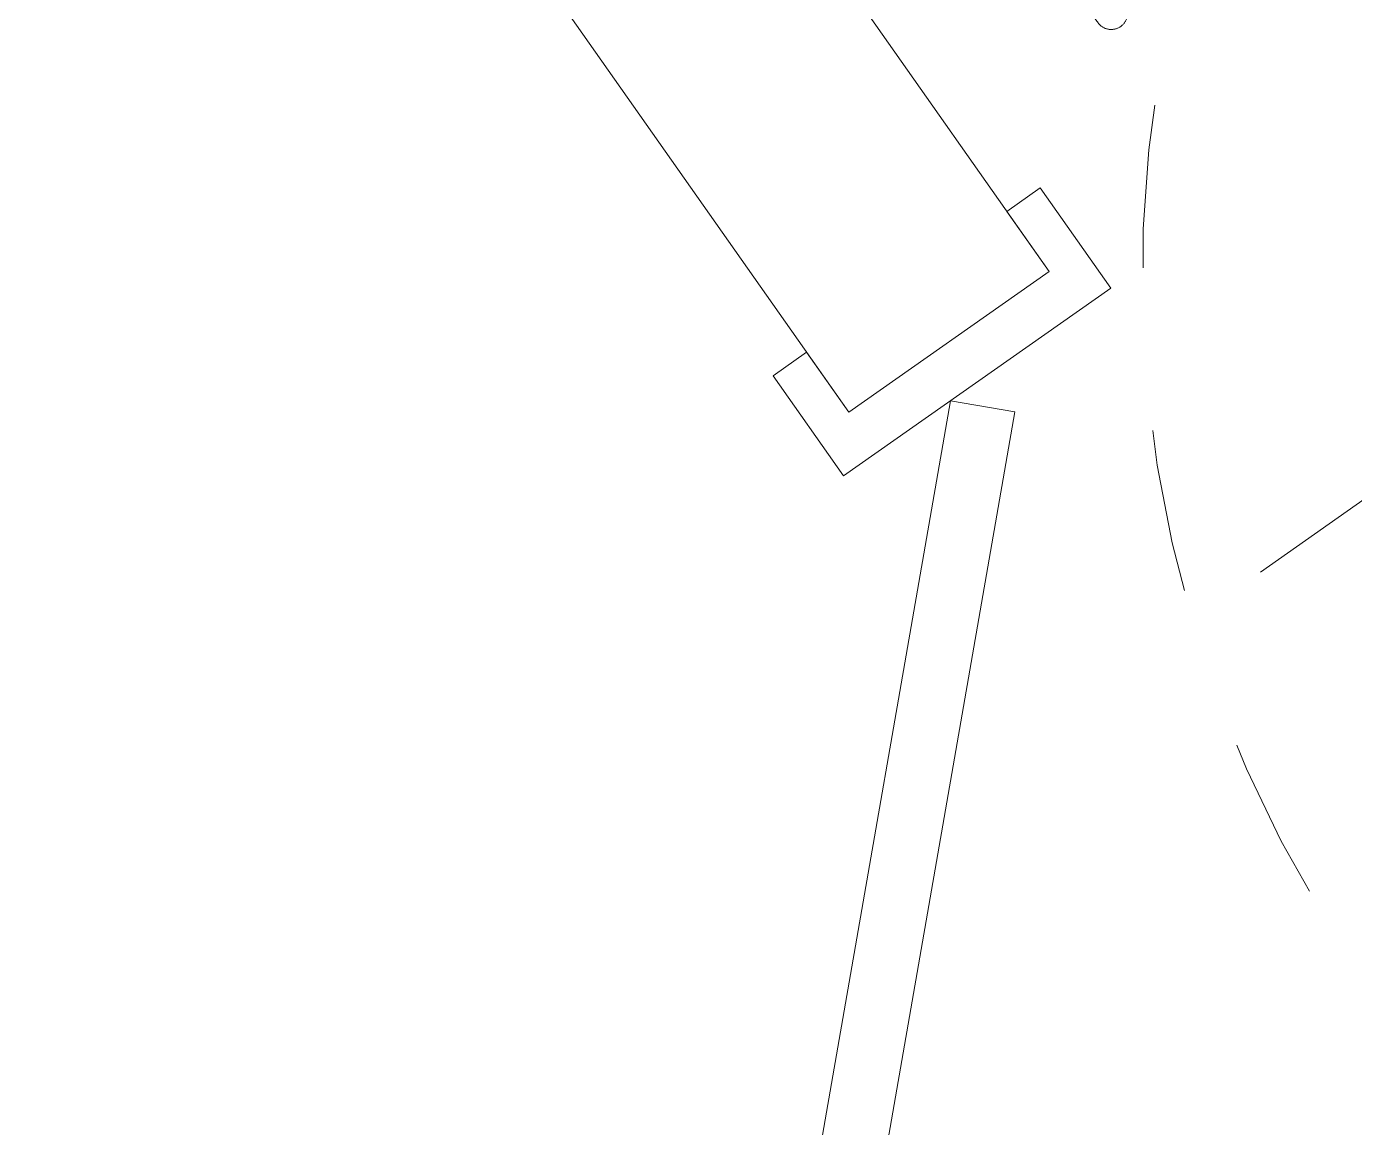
# Model space of a CAD drawing. Extents: x 274235 to 276654, y 142848 to 144425.
# Drawn here: x 276113.206 to 276114.019, y 143070.498 to 143071.172 of the extents above; entities that cross this region are included whole.
import ezdxf

# ---------------------------------------------------------------- set-up
doc = ezdxf.new("R2010")
doc.units = 0
doc.header["$LTSCALE"] = 1.5
doc.linetypes.add('Hidden 1_16_', pattern=[2.3812499999999996, 1.5875, -0.7937499999999998])
doc.layers.get('0').update_dxf_attribs({"linetype": 'CONTINUOUS', "lineweight": 0})
for name, color, linetype, lineweight in [('_ACM-A-DETL', 7, 'CONTINUOUS', 5), ('_ACM-A-DOOR', 1, 'CONTINUOUS', 5), ('_ACM-A-FLOR-SPCL', 1, 'CONTINUOUS', 5), ('_ACM-A-OTHER', 1, 'CONTINUOUS', 5), ('_ACM-A-WALL-FULL', 6, 'CONTINUOUS', 13)]:
    doc.layers.add(name, color=color, linetype=linetype, lineweight=lineweight)
pattern_1 = [(180, (649.6, -37.229), (-1.83697019872103e-15, -15), [])]

# ---------------------------------------------------------------- blocks, each defined once
blk = doc.blocks.new('TRACK_curtain2 - FIRT-034-2847271-F5_Working')
at = {"layer": '_ACM-A-OTHER'}
blk.add_line((0, -1200.000000144636), (574.999999525609, -1200.000000144636), dxfattribs=at)
blk = doc.blocks.new('FP_158-F5_Working')
at = {"layer": '_ACM-A-FLOR-SPCL', "flags": 128}
for points in [[(-78.88903392966513, -27.22886427320891), (-70.56537791826486, -27.22886427324356), (-62.65245384603531, -27.22886427320891), (-55.16292070353611, -27.22886427320891), (-48.10876014596234, -27.22886427324356), (-41.50125732553006, -27.22886427320891), (-35.35098283729185, -27.22886427320891), (-29.66777580839062, -27.22886427324356), (-24.46072815757234, -27.22886427320891), (-19.7381700504613, -27.22886427320891), (-15.50765657249776, -27.22886427324356), (-11.77595564296262, -27.22886427320891), (-8.549037186999158, -27.22886427320891), (-5.832063586145705, -27.22886427324356)], [(-3.629381418190496, -27.22886427320891), (-1.944514504922154, -27.22886427320891), (-0.7801582739437436, -27.22886427324356), (-0.1381754468864529, -27.22886427324356), (-3.465174813754857e-10, -27.22886427324356)], [(-3.465174813754857e-10, -27.22886427324356), (0.399893341607276, -27.23686320661909), (0.7991469393831722, -27.26084721020161), (1.197122072554521, -27.30077791469948), (1.593182065840847, -27.35659143947641), (1.986693307592032, -27.42819849480875), (2.377026263975677, -27.51548452468533), (2.763556485402478, -27.61830989011523), (3.145665605882641, -27.73651009238902), (3.522742332541202, -27.86989603646662), (3.894183422797323, -28.01825433320992), (4.259394650316426, -28.18134764104898), (4.617791755161124, -28.35891504541869), (4.968801378140961, -28.55067247645093), (5.311861978945126, -28.75631316308572), (5.646424733622735, -28.97550812412119), (5.971954413351159, -29.2079066944003), (6.287930239918388, -29.45313708571875), (6.593846719444082, -29.71080698183014), (6.88921445087417, -29.98050416581582), (7.173560908694526, -30.26179717971563), (7.446431199447943, -30.5542360147907), (7.707388788727804, -30.85735283124022), (7.956016200034537, -31.17066270678324), (8.19191568272272, -31.49366441251123), (8.414709847791347, -31.8258412145563), (8.624042272210318, -32.16666170088192), (8.819578068595183, -32.51558063149823), (9.001004421477592, -32.87203981047323), (9.168031087399322, -33.23546897918559), (9.320390859384316, -33.60528672842793), (9.457839994264033, -33.98090142884094), (9.580158602578923, -34.36171217694073), (9.687151000917401, -34.74710975673952), (9.7786460240588, -35.13647761432603), (9.854497299553804, -35.52919284426216), (9.914583481623778, -35.92462718582074), (9.958808445141221, -36.3221480286139), (9.987101439483558, -36.72111942390438), (9.999417202052246, -37.12090310260455), (9.995736030140506, -37.52085949622087), (9.97606381288224, -37.92034875980817), (9.940432021688139, -38.31873179565155), (9.888897659792747, -38.71537127594348), (9.821543171051053, -39.10963266216886), (9.738476308469762, -39.50088522019342), (9.63982996122577, -39.88850302935716), (9.525761942458848, -40.27186598384069), (9.396454736591114, -40.65036078474468), (9.252115207628595, -41.02338192108091), (9.092974267959836, -41.39033263870442), (8.919286509245467, -41.75062589465733), (8.731329794775048, -42.10368529657772), (8.529404815231647, -42.44894602478262), (8.313834607517675, -42.78585573570845), (8.084964037889405, -43.1138754457731), (7.843159250578356, -43.43248039333821), (7.588807081483719, -43.74116087849425), (7.322314439985167, -44.03942307831221), (7.044107657489985, -44.32678983686883), (6.754631805209465, -44.60280142865923), (6.454349983035718, -44.86701629401096), (6.143742577786361, -45.11901174552923), (5.823306494905956, -45.35838464425643), (5.493554363970725, -45.58475204450652), (5.155013717927249, -45.79775180692377), (4.808226149599614, -45.99704317713231), (4.453746445118486, -46.18230733160508), (4.092141696420549, -46.35324788714852), (3.723990393927124, -46.50959137535428), (3.349881501273194, -46.65108767990432), (2.970413512779851, -46.77751043700646), (2.586193496303713, -46.88865739719331), (2.197836121948421, -46.98435074907356), (1.805962678648029, -47.06443740354562), (1.411200080285562, -47.12878923927055), (1.014179862871424, -47.17730330684026), (0.615537174029123, -47.2099019942395), (0.2159097570060112, -47.22653315034477), (-2.772139851003885e-10, -47.22886427323902)], [(-12.74683039098982, -47.22886427320437), (-16.61560658286308, -47.22886427320437), (-20.98142283925972, -47.22886427320437), (-25.83729478570476, -47.22886427327366), (-31.17545406287154, -47.22886427323902), (-36.98736075463912, -47.22886427323902), (-43.26371705009842, -47.22886427323902), (-49.99448211809231, -47.22886427320437), (-57.16888817024137, -47.22886427320437), (-64.77545768743676, -47.22886427320437), (-72.8020217811778, -47.22886427323902), (-78.88903392966513, -47.22886427323902)], [(-0.2618107456046346, -47.22886427323902), (-1.046824140293575, -47.22886427320437), (-2.353784330420968, -47.22886427323902)]]:
    blk.add_lwpolyline(points, dxfattribs=at)
blk = doc.blocks.new('FP_159-F5_Working')
at = {"layer": '_ACM-A-FLOR-SPCL'}
for p, q in [((-189.939910031525, -27.22886427320891), (-189.7373552991501, -27.22886427320891)), ((-189.7373552991501, -47.22886427323902), (-189.939910031525, -47.22886427323902))]:
    blk.add_line(p, q, dxfattribs=at)
at = {"layer": '_ACM-A-FLOR-SPCL', "flags": 128}
for points in [[(-189.939910031525, -47.22886427323902), (-190.3398033734095, -47.22086533986349), (-190.7390569711854, -47.19688133628097), (-191.137032104426, -47.15695063181774), (-191.5330920975737, -47.10113710697151), (-191.9266033394635, -47.02953005163918), (-192.3169362957779, -46.9422440217626), (-192.7034665171354, -46.83941865633269), (-193.0855756376848, -46.72121845405891), (-193.4626523642741, -46.58783250998131), (-193.8340934545995, -46.43947421323801), (-194.1993046821879, -46.2763809054336), (-194.557701786894, -46.09881350102923), (-194.9087114099432, -45.907056069997), (-195.2517720107473, -45.7014153833622), (-195.5863347654942, -45.48222042232674), (-195.911864445084, -45.24982185208228), (-196.2278402716513, -45.00459146076383), (-196.533756751177, -44.74692156461779), (-196.8291244826071, -44.47722438066676), (-197.1134709404967, -44.19593136669764), (-197.3863412311808, -43.90349253165723), (-197.6472988204607, -43.60037571524236), (-197.8959262318367, -43.28706583963003), (-198.1318257144556, -42.9640641339367), (-198.3546198795935, -42.63188733196093), (-198.5639523039432, -42.291066845566), (-198.7594881003281, -41.94214791494969), (-198.9409144532798, -41.58568873597469), (-199.1079411191322, -41.22225956726233), (-199.2603008911172, -40.85244181798534), (-199.3977500259969, -40.47682711760699), (-199.5200686344504, -40.09601636954185), (-199.6270610326503, -39.71061878977771), (-199.718556055861, -39.32125093212189), (-199.7944073314253, -38.92853570222042), (-199.854493513426, -38.53310136062719), (-199.8987184768741, -38.13558051783402), (-199.9270114712164, -37.73660912254354), (-199.9393272337851, -37.33682544380872), (-199.9356460619427, -36.93686905022705), (-199.9159738446844, -36.53737978667441), (-199.8803420534903, -36.13899675083103), (-199.8288076915949, -35.74235727050446), (-199.7614532029225, -35.34809588427907), (-199.6783863402719, -34.95684332628917), (-199.5797399930279, -34.56922551716007), (-199.465671974261, -34.18586256260723), (-199.3363647683933, -33.8073677617379), (-199.1920252394308, -33.43434662536702), (-199.032884299762, -33.06739590777816), (-198.8591965410477, -32.70710265182525), (-198.6712398266465, -32.35404324990486), (-198.4693148470338, -32.00878252166531), (-198.2537446392506, -31.67187281073948), (-198.0248740697609, -31.34385310067482), (-197.7830692823112, -31.02524815307507), (-197.5287171133552, -30.71656766798833), (-197.2622244717873, -30.41830546813571), (-196.9840176892229, -30.1309387096484), (-196.6945418370117, -29.85492711782335), (-196.3942600148379, -29.59071225243697), (-196.0836526095885, -29.3387168009187), (-195.7632165267081, -29.09934390222616), (-195.4334643957729, -28.87297650194141), (-195.0949237497294, -28.65997673955881), (-194.7481361814018, -28.46068536931562), (-194.3936564769207, -28.27542121484285), (-194.032051728292, -28.10448065929941), (-193.6639004257986, -27.94813717116294), (-193.2897915330754, -27.8066408665436), (-192.910323544582, -27.68021810944147), (-192.5261035281752, -27.56907114925461), (-192.1377461537506, -27.47337779740901), (-191.7458727104502, -27.39329114290231), (-191.3511101120878, -27.32893930721202), (-190.9540898946736, -27.28042523964232), (-190.5554472059006, -27.24782655227773), (-190.1558197888082, -27.23119539610316), (-189.939910031525, -27.22886427320891)], [(-78.88903392966513, -27.22886427320891), (-90.60611609418356, -27.22886427320891), (-101.7450172441564, -27.22886427324356), (-112.2879175135893, -27.22886427320891), (-122.2179505112868, -27.22886427320891), (-131.5192303027134, -27.22886427324356), (-140.1768768242089, -27.22886427324356), (-148.1770396884629, -27.22886427324356), (-155.5069203413963, -27.22886427324356), (-162.1547925375331, -27.22886427324356), (-168.1100210994173, -27.22886427324356), (-173.3630789320368, -27.22886427320891), (-177.9055622631479, -27.22886427320891), (-181.7302040885685, -27.22886427324356), (-184.8308857972168, -27.22886427324356), (-187.2026469598832, -27.22886427324356), (-188.8416932645498, -27.22886427324356), (-189.7454025868225, -27.22886427317426), (-189.939910031525, -27.22886427320891)], [(-189.939910031525, -47.22886427323902), (-189.5713630840342, -47.22886427323902), (-188.4663118381459, -47.22886427323902), (-186.6265241400442, -47.22886427327366), (-184.054943257585, -47.22886427320437), (-180.7556831716078, -47.22886427327366), (-176.734021994391, -47.22886427320437), (-171.9963935261296, -47.22886427323902), (-166.5503769614255, -47.22886427323902), (-160.4046847653341, -47.22886427323902), (-153.5691487340742, -47.22886427323902), (-146.0547042674321, -47.22886427323902), (-137.8733728732319, -47.22886427320437), (-129.0382429365856, -47.22886427320437), (-119.5634487807431, -47.22886427323902), (-109.4641480550932, -47.22886427323902), (-98.75649748642554, -47.22886427320437), (-87.45762703149795, -47.22886427323902), (-78.88903392966513, -47.22886427323902)]]:
    blk.add_lwpolyline(points, dxfattribs=at)
blk = doc.blocks.new('FP_160-F5_Working')
at = {"layer": '_ACM-A-FLOR-SPCL', "flags": 128}
for points in [[(-189.7373552991501, -27.22886427320891), (-189.4497016531224, -27.22886427320891), (-188.930800165582, -27.22886427324356), (-188.1814809682915, -27.22886427324356), (-187.2029428120734, -27.22886427320891)], [(-119.2410602997943, -27.22886427320891), (-114.5148580730542, -27.22886427320891), (-109.3772221582362, -27.22886427324356), (-104.1364372878706, -27.22886427324356), (-98.8008875998281, -27.22886427324356), (-93.3791088355254, -27.22886427327822), (-87.8797746841572, -27.22886427320891), (-82.31168290751212, -27.22886427320891), (-76.68374126450199, -27.22886427320891), (-71.00495326111559, -27.22886427320891), (-65.28440374686507, -27.22886427324356), (-59.53124438066462, -27.22886427320891), (-53.75467899012038, -27.22886427324356), (-47.96394884765614, -27.22886427324356)], [(8.692186300063076, -27.22886427324356), (14.03289584048216, -27.22886427324356), (19.27932447377807, -27.22886427324356), (24.42307903315159, -27.22886427320891), (29.45593060857446, -27.22886427324356), (34.36982771133498, -27.22886427324356), (39.15690915416217, -27.22886427324356), (43.80951662793905, -27.22886427324356), (48.3202069533134, -27.22886427320891), (52.6817639878007, -27.22886427327822), (56.88721017077642, -27.22886427324356), (60.92981768535847, -27.22886427320891), (64.80311922186392, -27.22886427320891), (68.5009183241973, -27.22886427324356), (72.01729930253751, -27.22886427324356), (75.34663669749261, -27.22886427327822), (78.48360427943608, -27.22886427320891), (81.42318356923298, -27.22886427324356), (84.16067186739656, -27.22886427324356), (86.69168977663631, -27.22886427324356), (89.01218820788691, -27.22886427320891), (91.11845485886843, -27.22886427320891)], [(108.1919156827693, -31.49366441251123), (108.4147098478379, -31.82584121448699), (108.6240422721876, -32.16666170091658), (108.8195780685725, -32.51558063149823), (109.0010044214549, -32.87203981043859), (109.1680310874459, -33.23546897918559), (109.3203908594309, -33.60528672846258), (109.457839994172, -33.98090142884094), (109.5801586026255, -34.36171217690607)], [(109.914583481601, -35.92462718582074), (109.9588084450492, -36.3221480286139), (109.9871014394608, -36.72111942390438), (109.9994172020295, -37.1209031026392), (109.9957360301178, -37.52085949625553), (109.9760638129288, -37.92034875980817), (109.9404320217347, -38.3187317956169), (109.8888976597007, -38.71537127590882)], [(-187.4185030556078, -47.22886427320437), (-188.3509645555665, -47.22886427323902), (-189.0539359592121, -47.22886427323902), (-189.5262926619393, -47.22886427327366), (-189.7373552991501, -47.22886427323902)], [(-45.20144985959069, -47.22886427320437), (-49.13155475866206, -47.22886427320437), (-54.92017530186804, -47.22886427320437), (-60.69276654780133, -47.22886427323902), (-66.44009358166367, -47.22886427323902), (-72.15296190631726, -47.22886427320437), (-77.82223215125869, -47.22886427323902), (-83.43883469316188, -47.22886427323902), (-88.99378416643613, -47.22886427323902), (-94.47819383670195, -47.22886427320437), (-99.88328981854193, -47.22886427323902), (-105.2004251113993, -47.22886427323902), (-110.4210934330407, -47.22886427323902), (-115.5369428277832, -47.22886427320437), (-119.2410602997943, -47.22886427323902)], [(98.14922660992833, -47.22886427320437), (97.11163659326431, -47.22886427323902), (95.84685740667793, -47.22886427323902), (94.35691242700723, -47.22886427327366), (92.6441852485561, -47.22886427323902), (90.7114158693228, -47.22886427323902), (88.56169630803906, -47.22886427320437), (86.1984656573557, -47.22886427323902), (83.62550458225397, -47.22886427323902), (80.84692927165216, -47.22886427323902), (77.86718485325673, -47.22886427323902), (74.69103828239986, -47.22886427320437), (71.32357071609059, -47.22886427320437), (67.77016938419983, -47.22886427323902), (64.03651897066975, -47.22886427327366), (60.12859251992468, -47.22886427320437), (56.05264188040419, -47.22886427320437), (51.81518770365274, -47.22886427327366), (47.42300901254949, -47.22886427323902), (42.88313235614278, -47.22886427323902), (38.20282056827655, -47.22886427320437), (33.38956114976008, -47.22886427320437), (28.45105428856568, -47.22886427323902), (23.39520054244895, -47.22886427323902), (18.2300881987534, -47.22886427323902), (12.96398033544774, -47.22886427320437)], [(108.5294048152782, -42.44894602478262), (108.3138346075642, -42.7858557357431), (108.084964037936, -43.1138754457731), (107.8431592505556, -43.43248039337286)]]:
    blk.add_lwpolyline(points, dxfattribs=at)
blk = doc.blocks.new('FP_161-F5_Working')
at = {"layer": '_ACM-A-FLOR-SPCL'}
blk.add_line((109.9999999997324, 12.77113572674734), (109.9999999997324, 76.86608266886961), dxfattribs=at)
blk = doc.blocks.new('FP_162-F5_Working')
at = {"layer": '_ACM-A-FLOR-SPCL'}
blk.add_line((89.99999999973697, 76.86608266876566), (89.99999999966768, 12.77113572674734), dxfattribs=at)
blk = doc.blocks.new('FP_163-F5_Working')
at = {"layer": '_ACM-A-FLOR-SPCL', "flags": 128}
blk.add_lwpolyline([(109.9999999997324, -37.22886427324129), (109.9999999997324, -37.18886960625969), (109.9999999997324, -37.0689495883471), (109.9999999997324, -36.86929606592703), (109.9999999996631, -36.59022844204237), (109.9999999997324, -36.2321931653114), (109.9999999996631, -35.79576301582456), (109.9999999997324, -35.28163618874432), (109.9999999997324, -34.69063517737541), (109.9999999996631, -34.02370545716067), (109.9999999996631, -33.28191397340952), (109.9999999997324, -32.46644743417956), (109.9999999997324, -31.57861041222705), (109.9999999996631, -30.61982325713516), (109.9999999997324, -29.59161982389187), (109.9999999997324, -28.49564501871455), (109.9999999997324, -27.3336521674576), (109.9999999997324, -26.10750021076137), (109.9999999997324, -24.81915073027376), (109.9999999997324, -23.47066481027605), (109.9999999997324, -22.06419974060373), (109.9999999997324, -20.60200556529771), (109.9999999997324, -19.08642148315403), (109.9999999997324, -17.51987210540429), (109.9999999997324, -15.90486357686832), (109.9999999997324, -14.24397956664298), (109.9999999997324, -12.53987713487622), (109.9999999997324, -10.79528248189863), (109.9999999997324, -9.012986587092929), (109.9999999997324, -7.195840743531154), (109.9999999997324, -5.3467519970769), (109.9999999997324, -3.468678495185122), (109.9999999997324, -1.564624754824763), (109.9999999997324, 0.3623631441691941), (109.9999999997324, 2.309202432205712), (109.9999999997324, 4.272778581782404), (109.9999999997324, 6.249950289852495), (109.9999999996631, 8.237554503506454), (109.9999999997324, 10.23241148006282), (109.9999999996631, 12.23132987387553), (109.9999999997324, 12.77113572674734)], dxfattribs=at)
blk = doc.blocks.new('FP_164-F5_Working')
at = {"layer": '_ACM-A-FLOR-SPCL', "flags": 128}
blk.add_lwpolyline([(89.99999999966768, 12.77113572674734), (89.99999999966768, 10.77166901742885), (89.99999999966768, 8.775401028306806), (89.99999999966768, 6.785525362346107), (89.99999999966768, 4.805225396053084), (89.99999999966768, 2.837669187019947), (89.99999999966768, 0.8860044053789352), (89.99999999966768, -1.046646701408554), (89.99999999966768, -2.957192304017281), (89.99999999966768, -4.842575936998219), (89.99999999966768, -6.699781388659995), (89.99999999966768, -8.525837526532724), (89.99999999966768, -10.31782305030574), (89.99999999966768, -12.07287116537818), (89.99999999966768, -13.78817416929505), (89.99999999966768, -15.46098794299496), (89.99999999966768, -17.08863634135987), (89.99999999966768, -18.66851547416136), (89.99999999966768, -20.19809787182448), (89.99999999966768, -21.67493652876701), (89.99999999966768, -23.09666881821531), (89.99999999966768, -24.46102027177449), (89.99999999973697, -25.76580821817379), (89.99999999966768, -27.00894527505397), (89.99999999973697, -28.18844268825233), (89.99999999966768, -29.30241351363011), (89.99999999966768, -30.34907563537845), (89.99999999966768, -31.32675461747604), (89.99999999966768, -32.23388638206134), (89.99999999966768, -33.0690197118086), (89.99999999973697, -33.83081857156031), (89.99999999966768, -34.51806424571632), (89.99999999966768, -35.12965728767195), (89.99999999966768, -35.66461927915643), (89.99999999966768, -36.12209439500202), (89.99999999966768, -36.50135077265031), (89.99999999966768, -36.80178168282691), (89.99999999973697, -37.02290650006762), (89.99999999973697, -37.16437147198722), (89.99999999966768, -37.2259502847267)], dxfattribs=at)
blk = doc.blocks.new('SHOWER_hand_held - HYTP-020-V157-F5_Working')
at = {"layer": '_ACM-A-FLOR-SPCL'}
h = blk.add_hatch(dxfattribs=at)
h.set_pattern_fill('FP_67', color=256, style=0, pattern_type=2)
h.set_pattern_definition(pattern_1)
h.paths.add_polyline_path([(99.99999999976936, -42.66163622397135), (109.096697983394, -36.74017736640081), (109.6592582625885, -34.64067382223075), (107.7341559404446, -34.9274802831922), (106.3988109345944, -38.89166153271763), (101.2862866579826, -41.90379727597156)])
h.paths.add_polyline_path([(91.33974596187855, -32.22886427325975), (90.57039380565239, -38.60591673537683), (92.26921521089407, -36.93011642307447), (91.99673667776624, -31.72473756610662)])
h.paths.add_polyline_path([(92.19653060986676, -42.53175826240295), (93.75155551084954, -44.64067382222847), (103.6020591962226, -46.26369542042458), (107.2972721852288, -43.455725869653), (105.1052240253717, -43.48565292733419), (97.19809630532272, -44.29993208508449), (93.25315372535242, -42.90529995857587)])
h = blk.add_hatch(dxfattribs=at)
h.set_pattern_fill('FP_67', color=256, style=0, pattern_type=2)
h.set_pattern_definition(pattern_1)
h.paths.add_polyline_path([(4.277007507252529, -38.04454995352235), (7.725872080805676, -39.32619986419341), (5.969668596231531, -36.48862849185089), (5.406226135368525, -37.00655391879091)])
for p, q in [((-10.00000000024029, 84.86608266890244), (-10.00000000024029, 29.39065137165453)), ((-10.00000000024029, 84.86608266890244), (-10.00000000024029, 29.39065137165453)), ((-1.609866158038909e-12, 84.86608267014233), (-10.00000000000154, 84.86608267014233)), ((9.999999999999016, 84.86608267014233), (-1.037978149715224e-12, 84.86608267014233)), ((9.99999999968586, 29.39065137161988), (9.99999999968586, 84.86608266886779)), ((9.99999999968586, 29.39065137161988), (9.99999999968586, 84.86608266886779)), ((75.42822889637046, 84.86608266886779), (75.42822889637046, 76.86608266886961)), ((125.4282288966806, 84.86608267014087), (75.42822889668064, 84.86608267014087)), ((78.77759380206967, 84.86608267014087), (75.42822889668064, 84.86608267014087)), ((125.4282288966806, 84.86608267014087), (122.0788639912916, 84.86608267014087)), ((125.4282288963937, 76.86608266890426), (125.4282288963937, 84.86608266890244)), ((75.42822889668064, 76.86608267014164), (78.77759380206962, 76.86608267014164)), ((75.42822889668064, 76.86608267014164), (125.4282288966806, 76.86608267014164)), ((122.0788639912915, 76.86608267014164), (125.4282288966806, 76.86608267014164)), ((-5.000000000293404, -5.133917331111753), (-5.000000000293404, -25.13391733114186)), ((-3.055862611035861, -5.133917329850618), (-5.000000000001537, -5.133917329850618)), ((4.999999999999016, -5.133917329850618), (3.055862611035687, -5.133917329850618)), ((4.999999999738975, -25.13391733110721), (4.999999999738975, -5.133917331146404)), ((-5.000000000001537, -25.13391732985061), (-3.932380633063414, -25.13391732985061)), ((4.877400196281492, -25.13391732985061), (4.999999999999016, -25.13391732985061)), ((-12.50000000028304, -46.68058651918263), (-12.50000000021373, -124.5822619451087)), ((12.4999999996593, -124.5822619450741), (12.4999999996593, -46.68057913091015)), ((-40.22770907531704, -165.8017213203706), (-40.04487188510284, -167.9625513297707)), ((40.04487188447911, -167.9625513297707), (40.22770907476261, -165.801721320336))]:
    blk.add_line(p, q, dxfattribs=at)
at = {"layer": '_ACM-A-FLOR-SPCL', "flags": 128}
for points in [[(-1.037175010359359e-12, 34.44641011614989), (-3.336873317635139, 33.94496835978639), (-6.506421873554672, 32.46578747419834), (-9.349711268282487, 30.08303976551058), (-11.72416709902437, 26.91620615332467), (-13.51072423556281, 23.12408489850119), (-14.61979724305887, 18.89682879527632), (-14.99577256983112, 14.44641011615005)], [(14.99577256983112, 14.44641011614981), (14.70729547511182, 18.35047901391941), (13.85379494359067, 22.10166405494384), (12.46811815933033, 25.55863519468043), (10.60370040757712, 28.58842846009806), (8.331989786050205, 31.07510282380262), (5.739917289977832, 32.92329157638483), (2.926678998682303, 34.06181086909724), (-1.037175010359359e-12, 34.44641011614989)], [(-14.99577256983112, 14.4464101161499), (-14.61979724305894, 9.995991437023644), (-13.51072423556294, 5.768735333798768), (-11.72416709902455, 1.976614078975255), (-9.349711268282725, -1.190219533210675), (-6.506421873554944, -3.572967241898469), (-3.336873317635415, -5.052148127486568), (-1.297239060834364e-13, -5.553589883850104), (3.336873317635175, -5.052148127486589), (6.506421873554709, -3.57296724189852), (9.349711268282524, -1.190219533210747), (11.72416709902439, 1.976614078975168), (13.51072423556283, 5.768735333798666), (14.61979724305888, 9.995991437023525), (14.99577256983112, 14.44641011614981)], [(6.506421873554712, -3.572967241898518), (3.336873317635175, -5.052148127486589), (-1.297239060834364e-13, -5.553589883850104), (-3.336873317635415, -5.052148127486568), (-6.506421873554951, -3.572967241898466)], [(-12.50000000035234, -37.22886775009374), (-12.50000000021373, -37.31327825451499), (-12.50000000035234, -37.46189621333597), (-12.50000000028304, -37.67448386961623), (-12.50000000028304, -37.95070112829872), (-12.50000000035234, -38.29010610079659), (-12.50000000035234, -38.69215581157705), (-12.50000000028304, -39.15620706674208), (-12.50000000035234, -39.68151748342789), (-12.50000000035234, -40.26724667693916), (-12.50000000028304, -40.9124576055141), (-12.50000000035234, -41.61611806935908), (-12.50000000028304, -42.37710236180438), (-12.50000000035234, -43.19419307032886), (-12.50000000028304, -44.06608302405748), (-12.50000000035234, -44.99137738509826), (-12.50000000028304, -45.96859587987228), (-12.50000000028304, -46.68033243721457)], [(12.49999999972861, -46.68034842740235), (12.4999999996593, -45.66782228608372), (12.4999999996593, -44.70613811102248), (12.49999999972861, -43.79683439153141), (12.4999999996593, -42.94136581984822), (12.4999999996593, -42.14110096305785), (12.49999999972861, -41.39732007410694), (12.4999999996593, -40.71121304402404), (12.4999999996593, -40.08387749745962), (12.49999999972861, -39.51631703757494), (12.4999999996593, -39.0094396400029), (12.4999999996593, -38.56405620045462), (12.4999999996593, -38.18087923746198), (12.4999999996593, -37.86052175233508), (12.49999999972861, -37.603496248795), (12.49999999972861, -37.41021391280156), (12.4999999996593, -37.28098395479383), (12.4999999996593, -37.22886744221296)], [(-12.48128917145132, -124.5295992217346), (-14.00226421282568, -125.0502204457), (-15.50130292539998, -125.6303348715122), (-16.97603578583639, -126.2690713685691), (-18.42412532172366, -126.9654681283608), (-19.84326951320054, -127.7184733892809), (-21.23120523193393, -128.5269462659467), (-22.58571171592684, -129.3896576931124), (-23.90461407960192, -130.3052914937403), (-25.18578685472494, -131.2724455820057), (-26.42715755842601, -132.2896333098633), (-27.62671028249697, -133.3552849695821), (-28.78248929550992, -134.4677494610141), (-29.89260264930181, -135.6252961338542), (-30.95522578005348, -136.8261168153574), (-31.96860509003291, -138.0683280310643), (-32.93106149773612, -139.3499734266819), (-33.84099394048589, -140.6690263982548), (-34.69688281271683, -142.0233929349602), (-35.49729332359112, -143.4109146788571), (-36.24087875239166, -144.8293722023181), (-36.92638358499044, -146.2764885038361), (-37.5526465091456, -147.749932718326), (-38.11860324929167, -149.247324037727), (-38.62328921899225, -150.7662358340063), (-39.06584197296706, -152.3041999748615), (-39.44550343741703, -153.8587113193685), (-39.76162190166815, -155.4272323788151), (-40.01365375380828, -157.0071981253244), (-40.20116494507001, -158.5960209291738), (-40.32383217069292, -160.1910956041252), (-40.38144375555294, -161.7898045365062), (-40.37390023721273, -163.3895228750382), (-40.30121464077929, -164.9876237568044), (-40.16351244279686, -166.5814835422283), (-39.96103122500663, -168.1684870348399), (-39.69412002005247, -169.7460326592169), (-39.36323835751828, -171.3115375730877), (-38.9689550155641, -172.8624426893402), (-38.51194649306126, -174.396217585447), (-37.99299521303783, -175.9103652793419), (-37.96604360325127, -175.9838643979851)], [(37.96604360269685, -175.9838643980197), (38.48800214819658, -174.4707399172648), (38.94805888061201, -172.9378670648274), (39.34542624727819, -171.3877410674548), (39.67942252564207, -169.8228908222352), (39.94947363166794, -168.2458741277207), (40.15511466218668, -166.6592727804278), (40.2959911562195, -165.065687557853), (40.37186006404863, -163.4677331104588), (40.38259041634264, -161.8680327859846), (40.32816368557415, -160.2692134116213), (40.20867383702716, -158.6739000584435), (40.02432706939417, -157.0847108153028), (39.775441246626, -155.5042515961591), (39.46244502692553, -153.9351110072209), (39.0858766961619, -152.379855297389), (38.64638271679396, -150.8410234152189), (38.14471600553971, -149.3211221932292), (37.58173395372196, -147.8226216793749), (36.9583962078932, -146.3479506332564), (36.27576222903572, -144.8994922011997), (35.53498864821741, -143.4795797833081), (34.73732644150405, -142.0904931034337), (33.88411794110743, -140.7344544875803), (32.97679370591668, -139.4136253582894), (32.01686927102565, -138.1301029458778), (31.0059417953149, -136.8859172186736), (29.94568662573093, -135.6830280292373), (28.83785379829115, -134.5233224739673), (27.68426448953705, -133.4086124613792), (26.48680743569184, -132.3406324813996), (25.24743533331403, -131.3210375687784), (23.96816123142671, -130.3514014517505), (22.65105493002284, -129.4332148763462), (21.29823938903519, -128.5678840963372), (19.9118871603152, -127.7567295189079), (18.4942168441452, -127.0009844952056), (17.04748957832326, -126.3017942457892), (15.57400556092962, -125.6602149109987), (14.07610060982388, -125.0772127156399), (12.55614275991265, -124.5536632403618), (12.48128917068898, -124.5295992216653)]]:
    blk.add_lwpolyline(points, dxfattribs=at)
at = {"layer": '_ACM-A-FLOR-SPCL'}
for centre, radius, start, end in [((-6.407707722611799e-15, -37.22886427196034), 12.49999999999998, 89.99999999999629, 179.999999999996), ((1.40536114322953e-11, -37.22886427196082), 10, 149.9999999999999, 164.9999999999999), ((-2.210085947560036e-12, -37.22886427196034), 12.50000000000001, 345.0000000000044, 90.00000000000443), ((99.99999999999936, -37.22886427196114), 10, 150.0000000000003, 270.0000000000001), ((99.99999999999852, -37.22886427195983), 10.00000000000017, 149.9999999999995, 164.9999999999995), ((99.99999999999936, -37.22886427196114), 9.99999999999999, 269.9999999999994, 29.99999999999917), ((99.99999999999852, -37.22886427195983), 10.00000000000015, 14.99999999999937, 29.99999999999938), ((1.40536114322953e-11, -37.22886427196082), 10, 344.9999999999986, 14.99999999999891), ((99.99999999999852, -37.22886427195983), 10.00000000000016, 194.9999999999989, 254.9999999999987), ((99.99999999999852, -37.22886427195983), 10.00000000000017, 314.999999999999, 359.9999999999991), ((99.99999999999852, -37.22886427195983), 10.00000000000015, 284.999999999999, 299.9999999999989)]:
    blk.add_arc(centre, radius, start, end, dxfattribs=at)
for centre, major_axis, ratio, start_param, end_param in [((0, -162.5199173315925), (40.36631412029838, 0), 0.9819100403902667, 1.884314989693502, 3.956446499639545), ((0, -164.6956633238679), (40.18284696237379, 0), 0.9819100403902666, 1.868721186057498, 1.98105374772438), ((0, -164.6956633238679), (40.18284696237377, 0), 0.9819100403902687, 1.160538912685625, 1.272871429927676), ((0, -162.5199173315925), (40.3663141202984, 0), 0.9819100403902659, 5.468331460154616, 7.540462971075929), ((-6.407707722611798e-15, -145.9582572230809), (-12.49999999999999, 9.092076934155766e-15), 0.7071067811865513, 4.712388980384615, 5.057498311757159), ((-2.210085947560036e-12, -145.958257223081), (12.49999999999998, 0), 0.7071067811865546, 1.225686995422503, 1.570796326794967), ((0, -164.6956633238679), (40.1828469623738, 0), 0.9819100403902664, 2.583183313183442, 4.712388980384677), ((0, -164.6956633238679), (-40.18284696237381, 1.581722524744277e-12), 0.9819100403902675, 1.57079632679493, 3.700001994004898), ((0, -162.5199173315925), (40.36631412029832, 0), 0.9819100403902689, 3.970057131394721, 4.407121684363184), ((0, -162.5199173315925), (40.36631412029838, 0), 0.9819100403902671, 5.017656275708575, 5.45472082806694), ((0, -162.5199173315925), (40.36631412029835, 0), 0.9819100403902686, 4.552178291957462, 4.712388980384677), ((0, -162.5199173315925), (-40.36631412029836, 1.588944365857521e-12), 0.9819100403902676, 1.57079632679493, 1.731007014989488)]:
    blk.add_ellipse(centre, major_axis=major_axis, ratio=ratio, start_param=start_param, end_param=end_param, dxfattribs=at)
for points, knots in [([(-8.61631470910932, 30.81533768403534), (-8.580442695945653, 30.84605788288763), (-8.507600026436997, 30.90785447813983), (-8.358095062649815, 31.03723464534688), (-8.086145708054975, 31.27399511628838), (-7.66832449701203, 31.63395931829358), (-7.208835428322135, 31.99743599872447), (-6.862521582480294, 32.24040116221158), (-6.657114294533532, 32.37433102128618), (-6.498985296437088, 32.4711220906448), (-6.337361872288346, 32.56678462107604), (-6.118188322709798, 32.69626998339445), (-5.724388425296913, 32.92390708454494), (-5.132966707336856, 33.245040087463), (-4.502888429311772, 33.53773186567865), (-3.975596740452202, 33.74198152182657), (-3.568248078109526, 33.87545493893869), (-3.149962070904434, 33.99151290450751), (-2.579827397735444, 34.13057555150483), (-1.551204180320464, 34.32793403835915), (-0.6260934583813074, 34.41974720827096), (-1.103662660936235e-12, 34.44641011614989)], [0.6666666666666666, 0.6666666666666666, 0.6666666666666666, 0.6666666666666666, 0.6736111111111112, 0.6805555555555556, 0.6944444444444444, 0.7222222222222222, 0.75, 0.7638888888888888, 0.7708333333333333, 0.7777777777777778, 0.7847222222222223, 0.7916666666666667, 0.8055555555555556, 0.8333333333333333, 0.861111111111111, 0.875, 0.8888888888888888, 0.9027777777777777, 0.9166666666666666, 0.9444444444444444, 1, 1, 1, 1]), ([(-1.037978149715224e-12, 34.44641011614989), (0.6260934583791139, 34.41974720827108), (1.551204180318205, 34.3279340383595), (2.579827397733126, 34.13057555150542), (3.14996207090207, 33.99151290450824), (3.428819409038787, 33.91414092746242), (3.566425187296743, 33.8725523636823)], [0, 0, 0, 0, 0.05555555555555555, 0.08333333333333333, 0.09722222222222221, 0.1111111111111111, 0.1111111111111111, 0.1111111111111111, 0.1111111111111111]), ([(6.498402892092568, 32.47093400082526), (6.551694962466765, 32.4388584008603), (6.657114294531061, 32.37433102128791), (6.862521582477826, 32.24040116221338), (7.208835428319651, 31.99743599872643), (7.668324497009563, 31.63395931829566), (8.086145708052507, 31.27399511629065), (8.358095062647331, 31.03723464534922), (8.507600026434504, 30.90785447814226), (8.580442695943166, 30.84605788289007), (8.616314709106831, 30.81533768403779)], [0.2222222222222222, 0.2222222222222222, 0.2222222222222222, 0.2222222222222222, 0.2291666666666667, 0.2361111111111111, 0.25, 0.2777777777777778, 0.3055555555555556, 0.3194444444444444, 0.3263888888888888, 0.3333333333333333, 0.3333333333333333, 0.3333333333333333, 0.3333333333333333]), ([(-12.4990073570486, -37.228547977909), (-12.4989466212359, -36.50079257763395), (-12.30959339186027, -34.31674935819299), (-11.05072333072326, -30.85649157479746), (-8.196187829072835, -27.45294613716092), (-4.362609753511422, -25.2423594420404), (-1.454274562156387, -24.72886427196069), (-3.32847886622481e-12, -24.72886427196031)], [0.5000495140891393, 0.5000495140891393, 0.5000495140891393, 0.5000495140891393, 0.5555555555555556, 0.6666666666666666, 0.7777777777777777, 0.8888888888888888, 1, 1, 1, 1]), ([(-3.165643152987137e-12, -24.72886427196031), (1.454024622932374, -24.7288642719602), (4.362363711632739, -25.24088441247569), (8.203488701288121, -27.46031598342915), (11.04843385006875, -30.85086615808829), (12.56458055043077, -35.02655645354422), (12.56274964654562, -39.149059843071), (11.74125575979127, -41.66886744521799), (11.23025416329375, -42.71667308742086)], [0, 0, 0, 0, 0.1111111111111111, 0.2222222222222222, 0.3333333333333333, 0.4444444444444444, 0.5555555555555556, 0.6445199976886608, 0.6445199976886608, 0.6445199976886608, 0.6445199976886608]), ([(-12.12263119746475, -125.5440569081483), (-12.04633757540957, -126.0340934533365), (-11.86611376017408, -126.9987531454079), (-11.55795005231887, -128.1642351548663), (-11.26097688767467, -129.0905011078773), (-11.01324745150719, -129.7846724463946), (-10.77867688756346, -130.350688511697), (-10.57034193924997, -130.7927800065849), (-10.40125215778705, -131.1155462995852), (-10.2226265848635, -131.4379433845793), (-9.975478862883044, -131.874533003001), (-9.641218162355834, -132.4168621354651), (-9.181061624166093, -133.0368856203726), (-8.631585524244503, -133.5929541596832), (-7.979693553386545, -134.0905139984068), (-6.987943368285087, -134.7235404657459), (-6.091159283718988, -135.1706206881595), (-5.422352131275254, -135.4749835479982)], [0, 0, 0, 0, 0.125, 0.25, 0.3125, 0.375, 0.4375, 0.46875, 0.5, 0.53125, 0.5625, 0.625, 0.6875, 0.75, 0.8125, 0.875, 1, 1, 1, 1]), ([(5.422352131271968, -135.4749835479973), (6.091159283715755, -135.1706206881587), (6.987943368281925, -134.7235404657451), (7.979693553383522, -134.0905139984059), (8.631585524241544, -133.5929541596822), (9.181061624163245, -133.0368856203718), (9.641218162353066, -132.4168621354643), (9.975478862880337, -131.874533003), (10.22262658486082, -131.4379433845785), (10.40125215778443, -131.1155462995845), (10.57034193924736, -130.7927800065841), (10.77867688756089, -130.3506885116963), (11.01324745150468, -129.7846724463938), (11.26097688767222, -129.0905011078765), (11.55795005231646, -128.1642351548655), (11.86611376017173, -126.998753145407), (12.04633757540722, -126.0340934533357), (12.1226311974624, -125.5440569081475)], [0, 0, 0, 0, 0.125, 0.1875, 0.25, 0.3125, 0.375, 0.4375, 0.46875, 0.5, 0.53125, 0.5625, 0.625, 0.6875, 0.75, 0.875, 1, 1, 1, 1]), ([(-5.422352131275253, -135.4749835479981), (-5.250202413373986, -135.5161233030534), (-5.010687471121619, -135.6005482488964), (-4.766829824412103, -135.7355497764968), (-4.637576787200758, -135.822696150905), (-4.546692062469037, -135.8930193478948), (-4.458057048614585, -135.9679746245678), (-4.340812140331781, -136.0739405060302), (-4.204161255200571, -136.2180683394671), (-4.096046640382967, -136.3778372370155), (-4.03596422377864, -136.5148712393254), (-4.007441413494896, -136.6222417833397), (-3.993911035526225, -136.7340744209021), (-3.990642399441313, -136.8889397337202), (-4.016677567713809, -137.0933584826565), (-4.09523380838565, -137.3562320978684), (-4.179065958807314, -137.5436471982398), (-4.228744553714196, -137.6405736663617)], [0, 0, 0, 0, 0.1666666666666667, 0.25, 0.2916666666666666, 0.3333333333333333, 0.375, 0.4166666666666666, 0.5, 0.5833333333333333, 0.625, 0.6666666666666666, 0.7083333333333333, 0.75, 0.8333333333333333, 0.9166666666666666, 1, 1, 1, 1]), ([(4.228744553710893, -137.6405736663615), (4.179065958804008, -137.5436471982395), (4.09523380838235, -137.356232097868), (4.016677567710478, -137.093358482656), (3.990642399437967, -136.88893973372), (3.993911035522898, -136.7340744209018), (4.007441413491555, -136.6222417833393), (4.035964223775294, -136.514871239325), (4.096046640379623, -136.3778372370151), (4.204161255197215, -136.2180683394665), (4.340812140328406, -136.0739405060297), (4.458057048611198, -135.9679746245672), (4.546692062465654, -135.8930193478942), (4.63757678719739, -135.8226961509044), (4.766829824408725, -135.7355497764961), (5.010687471118297, -135.6005482488955), (5.250202413370674, -135.5161233030526), (5.422352131271968, -135.4749835479973)], [0, 0, 0, 0, 0.08333333333333333, 0.1666666666666667, 0.25, 0.2916666666666666, 0.3333333333333333, 0.375, 0.4166666666666666, 0.5, 0.5833333333333333, 0.625, 0.6666666666666666, 0.7083333333333333, 0.75, 0.8333333333333333, 1, 1, 1, 1])]:
    blk.add_open_spline(points, degree=3, knots=knots, dxfattribs=at)
for points in [[(-3.055862611035861, -5.133917329850618), (-2.770614022347827, -5.217369835029397), (-2.149690809285614, -5.359941320715646), (-1.1044304769501, -5.518182432512107), (-0.3689554694726479, -5.551830181325767), (-1.045002185980537e-12, -5.553589883850104)], [(-9.249358659959297e-13, -5.553589883850104), (-0.3689554694725455, -5.55183018132577), (-1.104430476950033, -5.518182432512116), (-2.149690809285556, -5.35994132071565), (-2.77061402234781, -5.217369835029398), (-3.055862611035864, -5.133917329850618)], [(-1.011026635424433e-12, -5.553589883850104), (0.3689554694709563, -5.551830181325816), (1.104430476949068, -5.518182432512224), (2.149690809285127, -5.359941320715713), (2.770614022347588, -5.217369835029426), (3.055862611035687, -5.133917329850617)], [(3.055862611035688, -5.133917329850618), (2.77061402234756, -5.217369835029431), (2.149690809285055, -5.359941320715723), (1.104430476949068, -5.518182432512221), (0.3689554694710274, -5.551830181325816), (-8.942174129259688e-13, -5.553589883850104)], [(-3.250555152376469e-12, -24.72886427196033), (-0.3896318483183921, -24.72886427196043), (-1.145869621409648, -24.764589903191), (-1.870576584049698, -24.86504640213267), (-2.208808556808025, -24.92556533389612)], [(-2.208808556808036, -24.92556533389614), (-1.870576584049708, -24.86504640213269), (-1.508223102729676, -24.81481815266185), (-1.137986918796847, -24.78077262011878)], [(2.208808556804554, -24.9255653338959), (1.870576584045775, -24.8650464021324), (1.145869621404689, -24.7645899031907), (0.3896318483124625, -24.72886427196029), (-3.16551039734555e-12, -24.72886427196032)], [(1.137986918791904, -24.78077262011854), (1.508223102725233, -24.81481815266157), (1.870576584045778, -24.86504640213242), (2.208808556804557, -24.92556533389591)], [(-12.3092047343775, -48.28527774072541), (-12.56219779167009, -47.22754426831529), (-12.5618045200909, -45.04572540834435), (-11.05218416696884, -41.99117679766615), (-8.198489192779824, -39.49089200024412), (-4.3643160591479, -37.86789747307576), (-1.454918407532905, -37.491429880239), (7.907796000048567e-13, -37.49116320463131)], [(-3.165643152987137e-12, -37.49116320463131), (1.454670418117771, -37.49141959218186), (4.364074408247426, -37.86682072763026), (8.205778989035506, -39.49629777864983), (11.04990049962814, -41.98704571273944), (12.56474310478465, -45.0582380066926), (12.56315890304788, -47.22746430677831), (12.30959382197609, -48.28365223568819)], [(-12.44928136333402, -124.8159179777948), (-12.50854584855352, -124.636473516425), (-12.51167518368905, -124.5404453259637), (-12.48203288375693, -124.5298743532763)], [(-12.48203288375693, -124.5298743532763), (-12.45239058382481, -124.519303380589), (-12.32756271382527, -124.6690758707621), (-12.18245140262456, -125.1932324748388), (-12.12263119746475, -125.5440569081483)], [(-11.94446175494549, -125.3097728202698), (-12.1990973176727, -125.1714197936181), (-12.37037440701723, -124.999633376003), (-12.44928136333402, -124.8159179777948)], [(12.44928136333185, -124.815917977794), (12.37037440701508, -124.9996333760024), (12.19909731767059, -125.1714197936173), (11.9444617549434, -125.309772820269)], [(12.1226311974624, -125.5440569081475), (12.18245140262222, -125.193232474838), (12.32756271382298, -124.6690758707614), (12.45239058382254, -124.5193033805883), (12.48203288375468, -124.5298743532756)], [(12.48203288375468, -124.5298743532756), (12.51167518368682, -124.540445325963), (12.50854584855131, -124.6364735164243), (12.44928136333185, -124.815917977794)], [(-4.228744553714197, -137.6405736663617), (-3.525615187475724, -137.5920240070643), (-2.821655124880309, -137.5557408485013), (-2.116864365927954, -137.5317241906727)], [(2.116864365926221, -137.5317241906726), (2.821655124878047, -137.5557408485012), (3.525615187472936, -137.5920240070642), (4.228744553710892, -137.6405736663615)]]:
    blk.add_open_spline(points, degree=3, dxfattribs=at)
for name in ['FP_162-F5_Working', 'FP_161-F5_Working', 'FP_164-F5_Working', 'FP_163-F5_Working', 'FP_159-F5_Working', 'FP_160-F5_Working', 'FP_158-F5_Working']:
    blk.add_blockref(name, (0, 0), dxfattribs=at)
blk = doc.blocks.new('ACM_Door-Regular-Single-45D - 0923_800_ S-45-2487939-F5_Working')
at = {"layer": '_ACM-A-DOOR'}
for p, q in [((419.9999999999918, 20.00000000000209), (-165.331761003769, 605.3317610044207)), ((-193.9090327718665, 577.3404902775944), (391.7157287525133, -8.284271247444638)), ((494.9999999999938, 99.99999999999999), (419.9999999999896, 99.99999999999999)), ((419.9999999999896, 99.99999999999999), (419.9999999999919, -99.99999999999999)), ((494.9999999999938, 74.99999999999999), (494.9999999999938, 99.99999999999999)), ((449.9999999999899, -74.99999999999999), (449.9999999999899, 74.99999999999999)), ((449.9999999999905, 74.99999999999999), (494.9999999999938, 74.99999999999999)), ((419.9999999999918, 20.00000000000209), (391.7157287525134, -8.284271247444638)), ((494.9999999999919, -74.99999999999999), (449.9999999999899, -74.99999999999999)), ((494.9999999999919, -99.99999999999999), (494.9999999999919, -74.99999999999999)), ((419.9999999999919, -99.99999999999999), (494.9999999999919, -99.99999999999999))]:
    blk.add_line(p, q, dxfattribs=at)
blk = doc.blocks.new('5f0512')
at = {"layer": '_ACM-A-DETL', "linetype": 'Hidden 1_16_'}
blk.add_arc((-127010.7491002645, -86010.81667562237), 749.9999999999931, 105.50621974318, 225, dxfattribs=at)
at = {"layer": '_ACM-A-WALL-FULL', "lineweight": 18}
for p, q in [((-128584.0461786987, -85581.6690592682), (-127912.2947365711, -86253.42050139583)), ((-127806.2287193931, -86147.35448421794), (-128009.7628598131, -85943.82034379803)), ((-127912.2947365711, -86253.42050139583), (-127806.2287193931, -86147.35448421794))]:
    blk.add_line(p, q, dxfattribs=at)
at = {"layer": '_ACM-A-DOOR', "rotation": 134.9999999999938}
blk.add_blockref('ACM_Door-Regular-Single-45D - 0923_800_ S-45-2487939-F5_Working', (-127541.0636764482, -86518.58554434101), dxfattribs=at)
at = {"layer": '_ACM-A-FLOR-SPCL', "rotation": 134.9999999999897}
blk.add_blockref('SHOWER_hand_held - HYTP-020-V157-F5_Working', (-127956.5836042829, -85876.9808342302), dxfattribs=at)
at = {"layer": '_ACM-A-OTHER', "rotation": 44.99999999998974}
blk.add_blockref('TRACK_curtain2 - FIRT-034-2847271-F5_Working', (-128495.6578310812, -85457.9253725292), dxfattribs=at)

msp = doc.modelspace()

# ---------------------------------------------------------------- block references
at = {"xscale": 0.0009999999999999994, "yscale": 0.001, "zscale": 0.001, "rotation": 350.1075696352769}
msp.add_blockref('5f0512', (276254.5380815538, 143133.931731411), dxfattribs=at)

doc.saveas('drawing.dxf')
